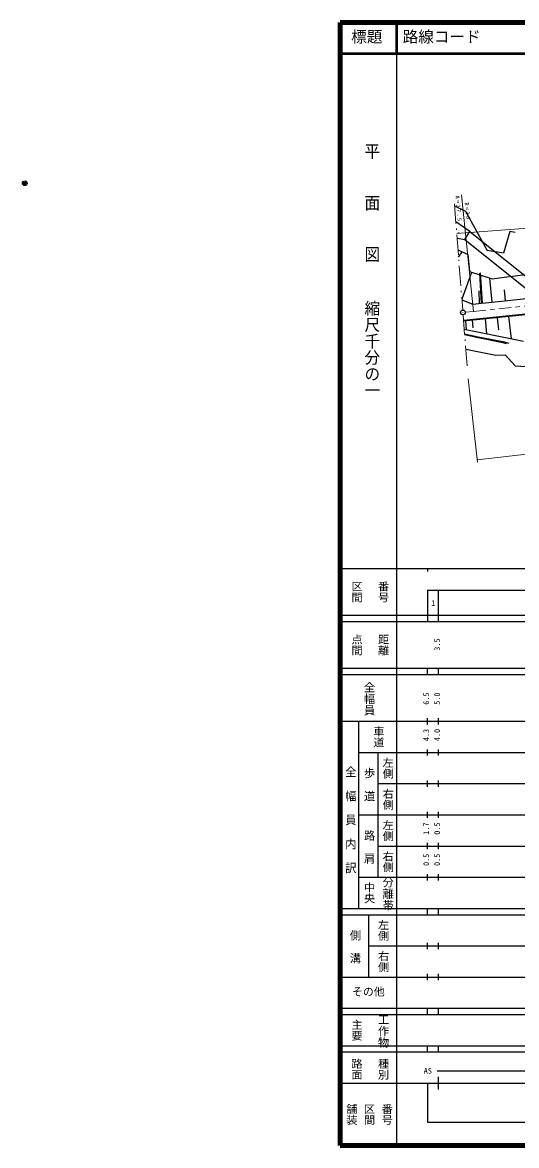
# Model space of a CAD drawing. Units: millimetres, scale not verified. Extents: x -61820 to 680000, y 20000 to 380000.
# Drawn here: x -61820 to 96482, y 20000 to 380000 of the extents above; entities that cross this region are included whole.
import ezdxf
from ezdxf.enums import TextEntityAlignment as Align

# ---------------------------------------------------------------- set-up
doc = ezdxf.new("R2010")
doc.units = ezdxf.units.MM
doc.header["$LTSCALE"] = 1000
doc.linetypes.add('USER1', pattern=[8.2, 4, -1.4, 1.4, -1.4])
doc.linetypes.add('USER2', pattern=[10, 6.4, -1.6, 0.4, -1.6])
for name, color, linetype, lineweight in [('M-BGD', 7, 'Continuous', 25), ('M-BMK', 2, 'USER1', 13), ('M-BMK-HTXT', 7, 'Continuous', 13), ('M-BMK-ROW', 30, 'Continuous', 25), ('M-BMK-SRVR', 3, 'Continuous', 25), ('M-OTRS', 6, 'Continuous', 25), ('M-STR-HTXT', 7, 'Continuous', 13), ('M-TTL', 2, 'Continuous', 140), ('M-TTL-BAND', 7, 'Continuous', 25), ('M-TTL-LINE', 7, 'Continuous', 50)]:
    doc.layers.add(name, color=color, linetype=linetype, lineweight=lineweight)
doc.layers.add('M-TTL-TXT', color=7, linetype='Continuous')
doc.styles.add('@ＭＳ ゴシック', font='')
doc.styles.add('ＭＳ ゴシック', font='')
doc.styles.get('@ＭＳ ゴシック').set_extended_font_data('@MS Gothic')
doc.styles.get('ＭＳ ゴシック').set_extended_font_data('MS Gothic')

msp = doc.modelspace()

# ---------------------------------------------------------------- linework, layer by layer
at = {"layer": 'M-BGD'}
for p, q in [((81544, 312974), (77029, 316071)), ((77440, 310818), (79886, 310458)), ((79886, 310458), (81544, 312974)), ((79886, 310458), (121974, 276607)), ((81544, 312974), (124019, 278811)), ((77916, 304731), (79026, 306476)), ((79078, 291427), (82120, 299927)), ((85298, 289973), (84680, 299676)), ((85547, 289988), (84930, 299692)), ((88726, 290329), (87928, 298046)), ((84578, 289885), (84507, 294027)), ((92971, 290785), (92610, 294276)), ((78985, 291069), (82447, 289662)), ((79492, 284600), (133391, 290034)), ((133409, 289734), (79516, 284288)), ((82447, 289662), (85298, 289973)), ((82280, 284568), (82504, 282150)), ((86461, 284990), (86907, 280186)), ((90233, 285371), (90700, 281468)), ((93897, 285741), (94753, 278587)), ((80120, 284349), (80353, 281480))]:
    msp.add_line(p, q, dxfattribs=at)
for points in [[(77732, 307092), (80852, 305609), (81438, 300148), (88682, 297802), (94149, 298601)], [(85547, 289988), (125836, 294309), (125894, 300399)], [(94310, 298591), (109270, 300504), (127233, 299965)], [(98740, 277775), (85059, 280562), (79726, 281602)], [(79833, 280235), (84209, 279273), (92126, 277702), (94009, 277181)], [(79857, 279925), (84148, 278983), (92058, 277413), (93197, 277097)]]:
    msp.add_lwpolyline(points, dxfattribs=at)
at = {"layer": 'M-BMK'}
for q in [(133231, 292644), (80046, 287132)]:
    msp.add_line((82651, 287336), q, dxfattribs=at)
at = {"layer": 'M-BMK-HTXT', "linetype": 'USER2'}
for p, q in [((76574, 321889), (79239, 287822)), ((79356, 286326), (80640, 269928))]:
    msp.add_line(p, q, dxfattribs=at)
at = {"layer": 'M-BMK-HTXT'}
for radius in [31.3, 25, 18.8, 12.5, 6.3]:
    msp.add_circle((79298, 287074), radius, dxfattribs=at)
at = {"layer": 'M-BMK-ROW'}
for points in [[(76620, 321253), (80105, 319551), (87101, 306873)], [(96064, 312715), (94366, 313032), (92352, 306011), (87101, 306873)], [(80223, 275247), (89878, 273378), (92825, 273422), (96056, 269981), (103361, 269489), (111791, 266890), (113477, 267522), (124505, 262183), (127736, 258320), (135814, 257477), (138624, 256564), (144060, 256133), (147080, 260980), (155369, 261331), (157617, 258521), (165765, 258591), (173071, 260347), (177812, 268976), (184766, 273752), (183010, 276070)]]:
    msp.add_lwpolyline(points, dxfattribs=at)
at = {"layer": 'M-BMK-SRVR'}
msp.add_circle((79298, 287074), 750, dxfattribs=at)
at = {"layer": 'M-OTRS'}
for radius in [750, 450, 150]:
    msp.add_circle((-61070, 328443), radius, dxfattribs=at)
at = {"layer": 'M-STR-HTXT'}
for p, q in [((82651, 287336), (78802, 324778)), ((77317, 312394), (125793, 315961)), ((77317, 312394), (78049, 312658)), ((81025, 265745), (84000, 239033)), ((83910, 239842), (136716, 245722))]:
    msp.add_line(p, q, dxfattribs=at)
at = {"layer": 'M-TTL'}
for p, q in [((40000, 380000), (40000, 20000)), ((680000, 380000), (40000, 380000)), ((40000, 20000), (680000, 20000))]:
    msp.add_line(p, q, dxfattribs=at)
at = {"layer": 'M-TTL-BAND'}
for p, q in [((58000, 370000), (58000, 20000)), ((40000, 205000), (579000, 205000)), ((68000, 205000), (68000, 204000)), ((68000, 198000), (579000, 198000)), ((68000, 198000), (68000, 188000)), ((71500, 188000), (71500, 198000)), ((40000, 190000), (579000, 190000)), ((40000, 188000), (579000, 188000)), ((40000, 173000), (579000, 173000)), ((68000, 171000), (68000, 173000)), ((71500, 171000), (71500, 173000)), ((40000, 171000), (579000, 171000)), ((40000, 156000), (579000, 156000)), ((46000, 96000), (46000, 156000)), ((68000, 155000), (68000, 157000)), ((71500, 155000), (71500, 157000)), ((46000, 146000), (579000, 146000)), ((52000, 146000), (52000, 106000)), ((68000, 145000), (68000, 147000)), ((71500, 145000), (71500, 147000)), ((68000, 135000), (68000, 137000)), ((71500, 135000), (71500, 137000)), ((52000, 136000), (579000, 136000)), ((46000, 126000), (579000, 126000)), ((68000, 125000), (68000, 127000)), ((71500, 125000), (71500, 127000)), ((52000, 116000), (579000, 116000)), ((68000, 115000), (68000, 117000)), ((71500, 115000), (71500, 117000)), ((46000, 106000), (579000, 106000)), ((68000, 105000), (68000, 107000)), ((71500, 105000), (71500, 107000)), ((40000, 96000), (579000, 96000)), ((40000, 94000), (579000, 94000)), ((49000, 94000), (49000, 74000)), ((68000, 94000), (68000, 96000)), ((71500, 94000), (71500, 96000)), ((49000, 84000), (579000, 84000)), ((68000, 83000), (68000, 85000)), ((71500, 83000), (71500, 85000)), ((40000, 74000), (579000, 74000)), ((68000, 73000), (68000, 75000)), ((71500, 73000), (71500, 75000)), ((40000, 64000), (579000, 64000)), ((40000, 62000), (579000, 62000)), ((68000, 62000), (68000, 64000)), ((71500, 62000), (71500, 64000)), ((40000, 52000), (579000, 52000)), ((68000, 50000), (68000, 52000)), ((71500, 50000), (71500, 52000)), ((40000, 50000), (579000, 50000)), ((71000, 44000), (328300, 44000)), ((40000, 40000), (579000, 40000)), ((68000, 40000), (68000, 27500)), ((71500, 38000), (71500, 42000)), ((68000, 27500), (579000, 27500))]:
    msp.add_line(p, q, dxfattribs=at)
at = {"layer": 'M-TTL-LINE'}
for p, q in [((58000, 380000), (58000, 370000)), ((40000, 370000), (680000, 370000))]:
    msp.add_line(p, q, dxfattribs=at)

# ---------------------------------------------------------------- texts
at = {"layer": 'M-STR-HTXT', "char_height": 1320, "attachment_point": 7, "rotation": 274.5, "style": 'ＭＳ ゴシック'}
for s, insert in [('\\T1.39;A=27.5', (76875, 324467)), ('\\T1.39;R=30', (79858, 322252))]:
    msp.add_mtext(s, dxfattribs=dict(at, insert=insert))
at = {"layer": 'M-TTL-BAND', "style": '@ＭＳ ゴシック'}
for s, height, width, p in [('平\u3000\u3000面\u3000\u3000図', 3666, 1.1, (47277, 341475)), ('縮尺千分の一', 3666, 1.05, (47277, 291030)), ('全幅員', 2566, 1.05, (47250, 168750)), ('全\u3000幅\u3000員\u3000内\u3000訳', 2566, 1.1, (41250, 141750)), ('歩\u3000道', 2566, 1.05, (47250, 141250)), ('路\u3000肩', 2566, 1.05, (47250, 121250)), ('分離帯', 2566, 1.05, (53250, 106250)), ('側\u3000溝', 2566, 1.05, (42750, 89250)), ('工作物', 2566, 1.05, (51750, 62250))]:
    msp.add_text(s, height=height, rotation=270, dxfattribs=dict(at, width=width)).set_placement(p, align=Align.BOTTOM_LEFT)
at = {"layer": 'M-TTL-BAND'}
for s, height, rotation, style, p in [('区間', 2566, 270, '@ＭＳ ゴシック', (43250, 201000)), ('番号', 2566, 270, '@ＭＳ ゴシック', (51750, 201000)), ('点間', 2566, 270, '@ＭＳ ゴシック', (43250, 184000)), ('距離', 2566, 270, '@ＭＳ ゴシック', (51750, 184000)), ('3.5', 1833, 90, 'ＭＳ ゴシック', (72500, 178625)), ('6.5', 1833, 90, 'ＭＳ ゴシック', (69000, 161299)), ('5.0', 1833, 90, 'ＭＳ ゴシック', (72500, 161299)), ('車道', 2566, 270, '@ＭＳ ゴシック', (50250, 154500)), ('4.3', 1833, 90, 'ＭＳ ゴシック', (69000, 149625)), ('4.0', 1833, 90, 'ＭＳ ゴシック', (72500, 149625)), ('左側', 2566, 270, '@ＭＳ ゴシック', (53250, 144500)), ('右側', 2566, 270, '@ＭＳ ゴシック', (53250, 134500)), ('左側', 2566, 270, '@ＭＳ ゴシック', (53250, 124500)), ('1.7', 1833, 90, 'ＭＳ ゴシック', (69000, 119625)), ('0.5', 1833, 90, 'ＭＳ ゴシック', (72500, 119625)), ('右側', 2566, 270, '@ＭＳ ゴシック', (53250, 114500)), ('0.5', 1833, 90, 'ＭＳ ゴシック', (69000, 109625)), ('0.5', 1833, 90, 'ＭＳ ゴシック', (72500, 109625)), ('中央', 2566, 270, '@ＭＳ ゴシック', (47250, 104500)), ('左側', 2566, 270, '@ＭＳ ゴシック', (51750, 92500)), ('右側', 2566, 270, '@ＭＳ ゴシック', (51750, 82500)), ('主要', 2566, 270, '@ＭＳ ゴシック', (43250, 60500)), ('路面', 2566, 270, '@ＭＳ ゴシック', (43250, 48000)), ('種別', 2566, 270, '@ＭＳ ゴシック', (51750, 48000)), ('舗装', 2566, 270, '@ＭＳ ゴシック', (41583, 33500)), ('区間', 2566, 270, '@ＭＳ ゴシック', (47250, 33500)), ('番号', 2566, 270, '@ＭＳ ゴシック', (52917, 33500))]:
    msp.add_text(s, height=height, rotation=rotation, dxfattribs=dict(at, style=style)).set_placement(p, align=Align.BOTTOM_LEFT)
at = {"layer": 'M-TTL-BAND', "style": 'ＭＳ ゴシック'}
for s, height, p in [('1', 1833, (69125, 192405)), ('その他', 2566, (43750, 67250)), ('AS', 1833, (66750, 42500))]:
    msp.add_text(s, height=height, dxfattribs=at).set_placement(p, align=Align.BOTTOM_LEFT)
at = {"layer": 'M-TTL-TXT', "style": 'ＭＳ ゴシック'}
for s, p in [('標題', (43500, 372500)), ('路線コード', (60000, 372500))]:
    msp.add_text(s, height=3666, dxfattribs=at).set_placement(p, align=Align.BOTTOM_LEFT)

doc.saveas('drawing.dxf')
